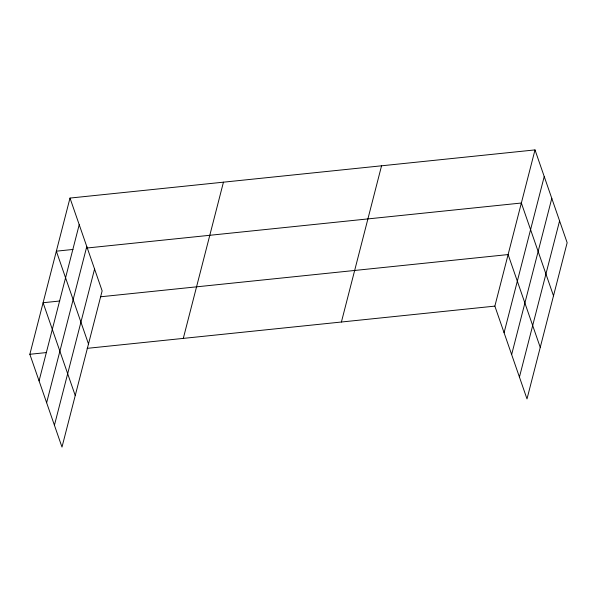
<?xml version="1.0" encoding="UTF-8"?>
<svg xmlns="http://www.w3.org/2000/svg" width="597" height="597" viewBox="0 0 597 597"><rect width="100%" height="100%" fill="white"/><g stroke="black" fill="none" stroke-linecap="round" stroke-linejoin="round"><path stroke-width="0.9" d="M69.998 198.07L102.139 290.881L61.991 447.093L29.85 354.282L69.998 198.07L535.009 149.907L567.15 242.718L527.002 398.93L494.861 306.119L535.009 149.907M39.066 380.901L79.214 224.688M46.633 402.744L86.781 246.531M54.424 425.251L94.572 269.038M183.301 338.387L223.45 182.175M341.409 322.014L381.558 165.802M504.077 332.738L544.233 176.525M511.644 354.581L551.792 198.368M519.435 377.088L559.583 220.875M72.991 249.456L56.349 251.18L88.49 343.991M86.856 248.024L521.36 203.017L553.501 295.828M59.737 301.007L43.096 302.731L75.237 395.542M100.415 296.799L508.114 254.568L540.248 347.379M29.85 354.282L46.491 352.558M87.162 348.349L494.861 306.119"/></g></svg>
